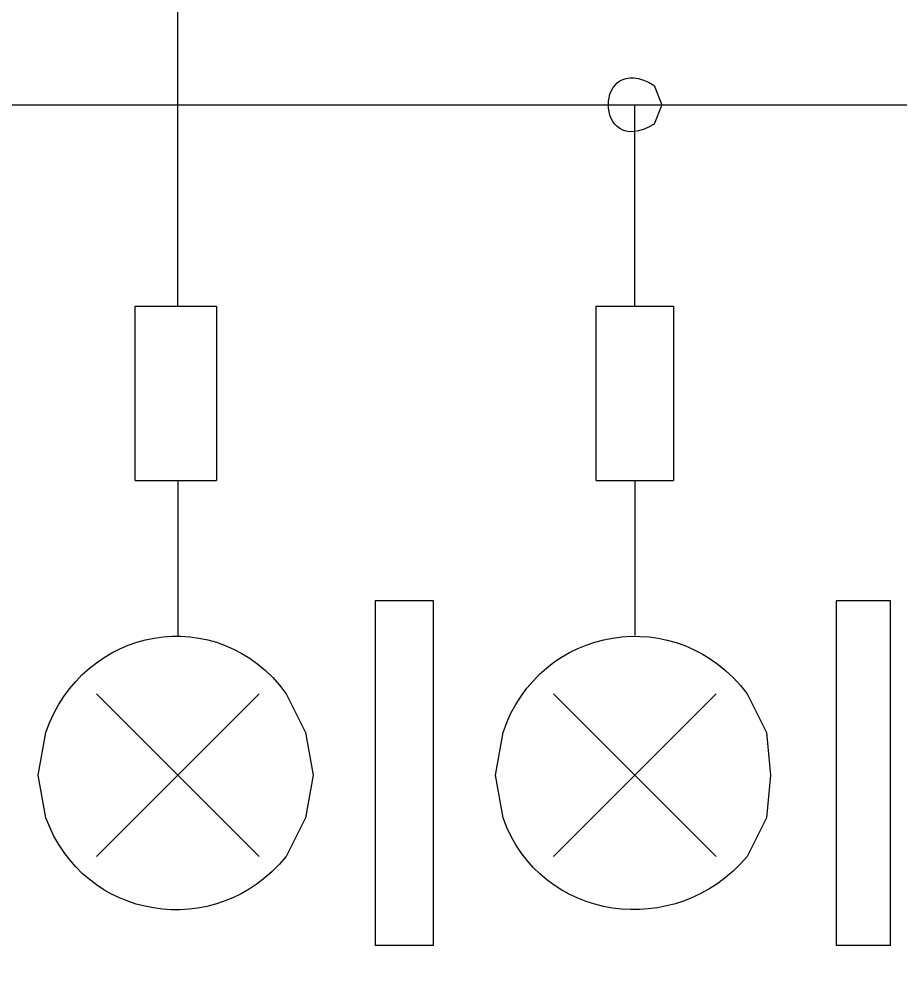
# Model space of a CAD drawing. Header units: centimetres. Extents: x -20.7 to 20.7, y -14.5 to 14.5.
# Drawn here: x -12.035 to -11.554, y 4.559 to 5.075 of the extents above; entities that cross this region are included whole.
import ezdxf

# ---------------------------------------------------------------- set-up
doc = ezdxf.new("R2010")
doc.units = ezdxf.units.CM
doc.header["$MEASUREMENT"] = 0
doc.layers.add('layer 1', color=7, linetype='Continuous')

msp = doc.modelspace()

# ---------------------------------------------------------------- linework, layer by layer
at = {"layer": 'layer 1', "lineweight": 9}
msp.add_open_spline([(19.88612, 13.89874), (19.88612, 13.89874), (-20.11465, 13.89874), (-20.11465, 13.89874), (-20.11465, 13.89874), (-20.11465, 13.89874), (-20.11465, -13.80208), (-20.11465, -13.80208)], degree=3, knots=[0, 0, 0, 0, 0.333333, 0.333333, 0.333333, 0.333333, 1, 1, 1, 1], dxfattribs=at)
at = {"layer": 'layer 1', "lineweight": 20}
msp.add_open_spline([(-8.55553, 0.01129), (-8.55553, 0.01129), (-8.57247, 0.51082), (-8.57247, 0.51082), (-8.57247, 0.51082), (-8.57247, 0.51082), (-12.1708, 0.51082), (-12.1708, 0.51082), (-12.1708, 0.51082), (-12.1708, 0.51082), (-12.1835, 0.01129), (-12.1835, 0.01129), (-12.1835, 0.01129), (-12.1835, 0.01129), (-14.84415, 0.01129), (-14.84415, 0.01129), (-14.84415, 0.01129), (-14.84415, 0.01129), (-14.88225, 2.36079), (-14.88225, 2.36079), (-14.88225, 2.36079), (-14.88225, 2.36079), (-14.86955, 3.21169), (-14.86955, 3.21169), (-14.86955, 3.21169), (-14.86955, 3.21169), (-13.83238, 3.21169), (-13.83238, 3.21169), (-13.83238, 3.21169), (-13.83238, 3.21169), (-13.78793, 5.86176), (-13.78793, 5.86176), (-13.78793, 5.86176), (-13.78793, 5.86176), (-12.63223, 5.86176), (-12.63223, 5.86176), (-12.63223, 5.86176), (-12.63223, 5.86176), (-12.6026, 7.76252), (-12.6026, 7.76252), (-12.6026, 7.76252), (-12.6026, 7.76252), (-8.16395, 7.76252), (-8.16395, 7.76252), (-8.16395, 7.76252), (-8.16395, 7.76252), (-8.1322, 5.86176), (-8.1322, 5.86176), (-8.1322, 5.86176), (-8.1322, 5.86176), (-6.97862, 5.86176), (-6.97862, 5.86176), (-6.97862, 5.86176), (-6.97862, 5.86176), (-6.93417, 3.21169), (-6.93417, 3.21169), (-6.93417, 3.21169), (-6.93417, 3.21169), (-5.897, 3.21169), (-5.897, 3.21169), (-5.897, 3.21169), (-5.897, 3.21169), (-5.88218, 2.36079), (-5.88218, 2.36079), (-5.88218, 2.36079), (-5.88218, 2.36079), (-5.9224, 0.01129), (-5.9224, 0.01129), (-5.9224, 0.01129), (-5.9224, 0.01129), (-8.55553, 0.01129), (-8.55553, 0.01129)], degree=3, knots=[0, 0, 0, 0, 0.052632, 0.052632, 0.052632, 0.052632, 0.105263, 0.105263, 0.105263, 0.105263, 0.157895, 0.157895, 0.157895, 0.157895, 0.210526, 0.210526, 0.210526, 0.210526, 0.263158, 0.263158, 0.263158, 0.263158, 0.315789, 0.315789, 0.315789, 0.315789, 0.368421, 0.368421, 0.368421, 0.368421, 0.421053, 0.421053, 0.421053, 0.421053, 0.473684, 0.473684, 0.473684, 0.473684, 0.526316, 0.526316, 0.526316, 0.526316, 0.578947, 0.578947, 0.578947, 0.578947, 0.631579, 0.631579, 0.631579, 0.631579, 0.684211, 0.684211, 0.684211, 0.684211, 0.736842, 0.736842, 0.736842, 0.736842, 0.789474, 0.789474, 0.789474, 0.789474, 0.842105, 0.842105, 0.842105, 0.842105, 0.894737, 0.894737, 0.894737, 0.894737, 1, 1, 1, 1], dxfattribs=at)
at = {"layer": 'layer 1', "lineweight": 25}
for points, knots in [([(-13.18257, 5.63951), (-13.18257, 5.63951), (-7.58398, 5.63951), (-7.58398, 5.63951), (-7.58398, 5.63951), (-7.58398, 5.63951), (-7.58398, 2.46239), (-7.58398, 2.46239)], [0, 0, 0, 0, 0.333333, 0.333333, 0.333333, 0.333333, 1, 1, 1, 1]), ([(-11.68397, 5.02779), (-11.68397, 5.02779), (-11.6882, 5.03837), (-11.6882, 5.03837), (-11.6882, 5.03837), (-11.72157, 5.05869), (-11.72157, 4.99689), (-11.6882, 5.01721), (-11.6882, 5.01721), (-11.6882, 5.01721), (-11.68397, 5.02779), (-11.68397, 5.02779)], [0, 0, 0, 0, 0.25, 0.25, 0.25, 0.25, 0.5, 0.5, 0.5, 0.5, 1, 1, 1, 1]), ([(-11.97183, 4.91772), (-11.97183, 4.91772), (-11.92738, 4.91772), (-11.92738, 4.91772), (-11.92738, 4.91772), (-11.92738, 4.91772), (-11.92738, 4.82247), (-11.92738, 4.82247)], [0, 0, 0, 0, 0.333333, 0.333333, 0.333333, 0.333333, 1, 1, 1, 1]), ([(-11.71995, 4.91772), (-11.71995, 4.91772), (-11.67762, 4.91772), (-11.67762, 4.91772), (-11.67762, 4.91772), (-11.67762, 4.91772), (-11.67762, 4.82247), (-11.67762, 4.82247)], [0, 0, 0, 0, 0.333333, 0.333333, 0.333333, 0.333333, 1, 1, 1, 1]), ([(-11.87447, 4.66161), (-11.87447, 4.66161), (-11.8787, 4.68489), (-11.8787, 4.68489), (-11.8787, 4.68489), (-11.8787, 4.68489), (-11.88928, 4.70606), (-11.88928, 4.70606), (-11.88928, 4.70606), (-11.92632, 4.75721), (-12.0008, 4.74303), (-12.02052, 4.68489), (-12.02052, 4.68489), (-12.02052, 4.68489), (-12.02475, 4.66161), (-12.02475, 4.66161), (-12.02475, 4.66161), (-12.02475, 4.66161), (-12.02052, 4.63832), (-12.02052, 4.63832), (-12.02052, 4.63832), (-12.00037, 4.58212), (-11.92767, 4.57017), (-11.88928, 4.61716), (-11.88928, 4.61716), (-11.88928, 4.61716), (-11.8787, 4.63832), (-11.8787, 4.63832), (-11.8787, 4.63832), (-11.8787, 4.63832), (-11.87447, 4.66161), (-11.87447, 4.66161)], [0, 0, 0, 0, 0.111111, 0.111111, 0.111111, 0.111111, 0.222222, 0.222222, 0.222222, 0.222222, 0.333333, 0.333333, 0.333333, 0.333333, 0.444444, 0.444444, 0.444444, 0.444444, 0.555556, 0.555556, 0.555556, 0.555556, 0.666667, 0.666667, 0.666667, 0.666667, 0.777778, 0.777778, 0.777778, 0.777778, 1, 1, 1, 1]), ([(-11.80885, 4.75686), (-11.80885, 4.75686), (-11.8406, 4.75686), (-11.8406, 4.75686), (-11.8406, 4.75686), (-11.8406, 4.75686), (-11.8406, 4.56847), (-11.8406, 4.56847)], [0, 0, 0, 0, 0.333333, 0.333333, 0.333333, 0.333333, 1, 1, 1, 1]), ([(-11.6247, 4.66161), (-11.6247, 4.66161), (-11.62682, 4.68489), (-11.62682, 4.68489), (-11.62682, 4.68489), (-11.62682, 4.68489), (-11.6374, 4.70606), (-11.6374, 4.70606), (-11.6374, 4.70606), (-11.67515, 4.75657), (-11.75114, 4.74373), (-11.77075, 4.68489), (-11.77075, 4.68489), (-11.77075, 4.68489), (-11.77498, 4.66161), (-11.77498, 4.66161), (-11.77498, 4.66161), (-11.77498, 4.66161), (-11.77075, 4.63832), (-11.77075, 4.63832), (-11.77075, 4.63832), (-11.75064, 4.58114), (-11.67596, 4.57108), (-11.6374, 4.61716), (-11.6374, 4.61716), (-11.6374, 4.61716), (-11.62682, 4.63832), (-11.62682, 4.63832), (-11.62682, 4.63832), (-11.62682, 4.63832), (-11.6247, 4.66161), (-11.6247, 4.66161)], [0, 0, 0, 0, 0.111111, 0.111111, 0.111111, 0.111111, 0.222222, 0.222222, 0.222222, 0.222222, 0.333333, 0.333333, 0.333333, 0.333333, 0.444444, 0.444444, 0.444444, 0.444444, 0.555556, 0.555556, 0.555556, 0.555556, 0.666667, 0.666667, 0.666667, 0.666667, 0.777778, 0.777778, 0.777778, 0.777778, 1, 1, 1, 1]), ([(-11.55908, 4.75686), (-11.55908, 4.75686), (-11.58872, 4.75686), (-11.58872, 4.75686), (-11.58872, 4.75686), (-11.58872, 4.75686), (-11.58872, 4.56847), (-11.58872, 4.56847)], [0, 0, 0, 0, 0.333333, 0.333333, 0.333333, 0.333333, 1, 1, 1, 1])]:
    msp.add_open_spline(points, degree=3, knots=knots, dxfattribs=at)
for points in [[(-11.94855, 4.91772), (-11.94855, 4.91772), (-11.94855, 5.19289), (-11.94855, 5.19289)], [(-12.76982, 5.02779), (-12.76982, 5.02779), (-10.1515, 5.02779), (-10.1515, 5.02779)], [(-11.69878, 4.91772), (-11.69878, 4.91772), (-11.69878, 5.02779), (-11.69878, 5.02779)], [(-11.97183, 4.82247), (-11.97183, 4.82247), (-11.97183, 4.91772), (-11.97183, 4.91772)], [(-11.71995, 4.82247), (-11.71995, 4.82247), (-11.71995, 4.91772), (-11.71995, 4.91772)], [(-11.97183, 4.82247), (-11.97183, 4.82247), (-11.92738, 4.82247), (-11.92738, 4.82247)], [(-11.94855, 4.82247), (-11.94855, 4.82247), (-11.94855, 4.73781), (-11.94855, 4.73781)], [(-11.71995, 4.82247), (-11.71995, 4.82247), (-11.67762, 4.82247), (-11.67762, 4.82247)], [(-11.69878, 4.82247), (-11.69878, 4.82247), (-11.69878, 4.73781), (-11.69878, 4.73781)], [(-11.80885, 4.56847), (-11.80885, 4.56847), (-11.80885, 4.75686), (-11.80885, 4.75686)], [(-11.55908, 4.56847), (-11.55908, 4.56847), (-11.55908, 4.75686), (-11.55908, 4.75686)], [(-11.9041, 4.70606), (-11.9041, 4.70606), (-11.993, 4.61716), (-11.993, 4.61716)], [(-11.993, 4.70606), (-11.993, 4.70606), (-11.9041, 4.61716), (-11.9041, 4.61716)], [(-11.65433, 4.70606), (-11.65433, 4.70606), (-11.74323, 4.61716), (-11.74323, 4.61716)], [(-11.74323, 4.70606), (-11.74323, 4.70606), (-11.65433, 4.61716), (-11.65433, 4.61716)], [(-11.80885, 4.56847), (-11.80885, 4.56847), (-11.8406, 4.56847), (-11.8406, 4.56847)], [(-11.55908, 4.56847), (-11.55908, 4.56847), (-11.58872, 4.56847), (-11.58872, 4.56847)]]:
    msp.add_open_spline(points, degree=3, dxfattribs=at)

doc.saveas('drawing.dxf')
